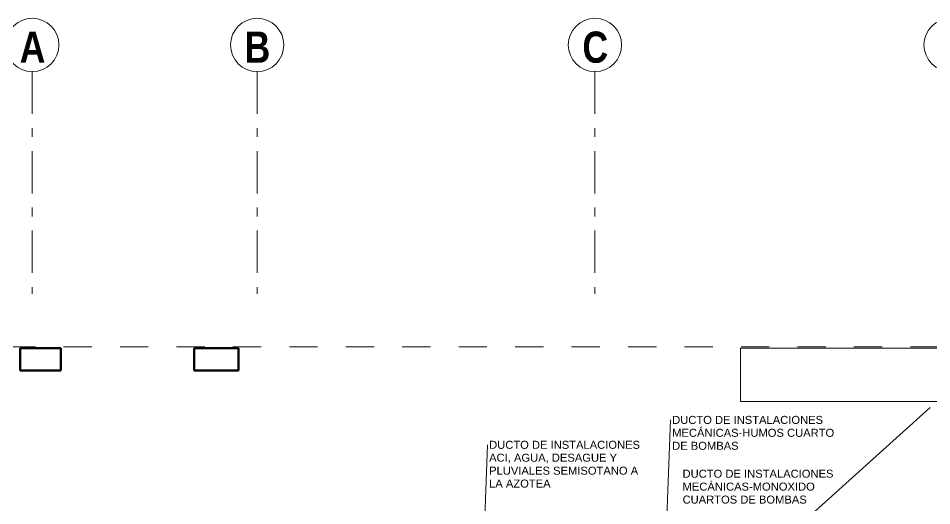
# Model space of a CAD drawing. Header units: metres. Extents: x -4 to 54.5, y -3.3 to 43.7.
# Drawn here: x 9.8 to 20.08, y 38.21 to 43.69 of the extents above; entities that cross this region are included whole.
import ezdxf

# ---------------------------------------------------------------- set-up
doc = ezdxf.new("R2010")
doc.units = ezdxf.units.M
for name, pattern in [('Dash', [0.635, 0.3175, -0.3175]), ('Dash Dot 3_16_', [0.79375, 0.47625, -0.15875, 0, -0.15875]), ('Dash_2_', [0.635, 0.3175, -0.3175])]:
    doc.linetypes.add(name, pattern=pattern)
for name, color, linetype, lineweight in [('C-PROP-LINE', 8, 'Continuous', 9), ('G-ANNO-TEXT', 8, 'Continuous', 9), ('S-COLS', 8, 'Continuous', 9), ('S-FNDN', 8, 'Continuous', 9), ('S-GRID', 8, 'Continuous', 9), ('S-GRID-IDEN', 8, 'Continuous', 9)]:
    doc.layers.add(name, color=color, linetype=linetype, lineweight=lineweight)
doc.styles.add('Arial Narrow_B_1', font='ARIALNB.TTF', dxfattribs={"height": 0.35})
doc.styles.add('Arial_2', font='arial.ttf', dxfattribs={"height": 0.09})

# ---------------------------------------------------------------- blocks, each defined once
blk = doc.blocks.new('Family - ___-3742183-NIV_A_S01_SÓTANO 1')
at = {"layer": 'C-PROP-LINE', "linetype": 'Dash_2_', "lineweight": 18}
blk.add_line((50, 40), (0, 40), dxfattribs=at)
blk = doc.blocks.new('Rejilla - F_gn02SimboloDeRejillaA-4957175-NIV_A_S01_SÓTANO 1')
at = {"layer": 'S-GRID-IDEN'}
blk.add_circle((0, 0), 0.003, dxfattribs=at)
blk = doc.blocks.new('Family - ___-5400166-NIV_A_S01_SÓTANO 1')
at = {"layer": 'C-PROP-LINE', "linetype": 'Dash', "lineweight": 13}
blk.add_line((50, 40), (0, 40), dxfattribs=at)
blk = doc.blocks.new('EST-ColumnaRectangularConcretoEst - C040_25x455-5559905-NIV_A_S01_SÓTANO 1')
at = {"layer": 'S-COLS', "lineweight": 50}
for p, q in [((0.2275, 0.125), (-0.2275, 0.125)), ((-0.2275, 0.125), (-0.2275, -0.125)), ((0.2275, -0.125), (0.2275, 0.125)), ((-0.2275, -0.125), (0.2275, -0.125))]:
    blk.add_line(p, q, dxfattribs=at)
blk = doc.blocks.new('EST-ColumnaRectangularConcretoEst - COL_25x50-5559906-NIV_A_S01_SÓTANO 1')
at = {"layer": 'S-COLS', "lineweight": 50}
for p, q in [((-0.25, 0.125), (0.25, 0.125)), ((-0.25, -0.125), (-0.25, 0.125)), ((0.25, 0.125), (0.25, -0.125)), ((0.25, -0.125), (-0.25, -0.125))]:
    blk.add_line(p, q, dxfattribs=at)
blk = doc.blocks.new('EST-ColumnaRectangularConcretoEst - C040_25x455-5545408-NIV_A_S01_SÓTANO 1')
at = {"layer": 'S-COLS', "lineweight": 50}
for p, q in [((0.2275, 0.125), (-0.2275, 0.125)), ((-0.2275, 0.125), (-0.2275, -0.125)), ((0.2275, -0.125), (0.2275, 0.125)), ((-0.2275, -0.125), (0.2275, -0.125))]:
    blk.add_line(p, q, dxfattribs=at)
blk = doc.blocks.new('EST-ColumnaRectangularConcretoEst - COL_25x50-5545409-NIV_A_S01_SÓTANO 1')
at = {"layer": 'S-COLS', "lineweight": 50}
for p, q in [((-0.25, 0.125), (0.25, 0.125)), ((-0.25, -0.125), (-0.25, 0.125)), ((0.25, 0.125), (0.25, -0.125)), ((0.25, -0.125), (-0.25, -0.125))]:
    blk.add_line(p, q, dxfattribs=at)

msp = doc.modelspace()

# ---------------------------------------------------------------- linework, layer by layer
at = {"layer": 'G-ANNO-TEXT'}
for p, q in [((17.855, 37.337), (20.061, 39.319)), ((17.066, 37.206), (17.138, 39.179)), ((15.007, 36.926), (15.079, 38.899))]:
    msp.add_line(p, q, dxfattribs=at)
at = {"layer": 'S-FNDN'}
for p, q in [((27.87, 39.985), (17.928, 39.985)), ((17.928, 39.985), (17.928, 39.385)), ((17.928, 39.385), (27.87, 39.385))]:
    msp.add_line(p, q, dxfattribs=at)
at = {"layer": 'S-GRID', "linetype": 'Dash Dot 3_16_'}
for p, q in [((9.96, 43.095), (9.96, 40.595)), ((12.49, 43.095), (12.49, 40.595)), ((16.29, 43.095), (16.29, 40.595))]:
    msp.add_line(p, q, dxfattribs=at)

# ---------------------------------------------------------------- block references
at = {"layer": 'C-PROP-LINE', "linetype": 'Dash_2_', "lineweight": 18}
msp.add_blockref('Family - ___-3742183-NIV_A_S01_SÓTANO 1', (0, 0), dxfattribs=at)
at = {"layer": 'C-PROP-LINE', "linetype": 'Dash', "lineweight": 13}
msp.add_blockref('Family - ___-5400166-NIV_A_S01_SÓTANO 1', (0, 0), dxfattribs=at)
at = {"layer": 'S-COLS', "lineweight": 5}
for name in ['EST-ColumnaRectangularConcretoEst - C040_25x455-5559905-NIV_A_S01_SÓTANO 1', 'EST-ColumnaRectangularConcretoEst - C040_25x455-5545408-NIV_A_S01_SÓTANO 1']:
    msp.add_blockref(name, (10.053, 39.86), dxfattribs=at)
at = {"layer": 'S-COLS', "lineweight": 5, "rotation": 180}
for name in ['EST-ColumnaRectangularConcretoEst - COL_25x50-5559906-NIV_A_S01_SÓTANO 1', 'EST-ColumnaRectangularConcretoEst - COL_25x50-5545409-NIV_A_S01_SÓTANO 1']:
    msp.add_blockref(name, (12.03, 39.86), dxfattribs=at)
at = {"layer": 'S-GRID-IDEN', "xscale": 99.99999999999991, "yscale": 99.99999999999991, "zscale": 99.99999999999991, "rotation": 180}
for p in [(9.96, 43.395), (12.49, 43.395), (16.29, 43.395), (20.29, 43.395)]:
    msp.add_blockref('Rejilla - F_gn02SimboloDeRejillaA-4957175-NIV_A_S01_SÓTANO 1', p, dxfattribs=at)

# ---------------------------------------------------------------- texts
at = {"layer": 'G-ANNO-TEXT', "char_height": 0.09, "attachment_point": 1, "style": 'Arial_2'}
for s, insert, width in [('DUCTO DE INSTALACIONES ', (17.158, 39.224), 2.12447), ('MECÁNICAS-HUMOS CUARTO ', (17.158, 39.079), 2.20464), ('DUCTO DE INSTALACIONES ', (15.099, 38.944), 2.12447), ('DE BOMBAS', (17.158, 38.933), 0.91392), ('ACI, AGUA, DESAGUE Y ', (15.099, 38.799), 1.78776), ('PLUVIALES SEMISOTANO A ', (15.099, 38.653), 2.10042), ('DUCTO DE INSTALACIONES ', (17.275, 38.619), 2.12447), ('LA AZOTEA', (15.099, 38.508), 0.85781), ('MECÁNICAS-MONOXIDO ', (17.275, 38.474), 1.8519), ('CUARTOS DE BOMBAS', (17.275, 38.328), 1.70759)]:
    msp.add_mtext(s, dxfattribs=dict(at, insert=insert, width=width))
at = {"layer": 'S-GRID-IDEN', "char_height": 0.35, "width": 0.35274, "attachment_point": 1, "style": 'Arial Narrow_B_1'}
for s, insert in [('\\fArial Narrow|b1|i0|c0|p34|;A', (9.818, 43.545)), ('\\fArial Narrow|b1|i0|c0|p34|;B', (12.348, 43.545)), ('\\fArial Narrow|b1|i0|c0|p34|;C', (16.148, 43.545))]:
    msp.add_mtext(s, dxfattribs=dict(at, insert=insert))

doc.saveas('drawing.dxf')
